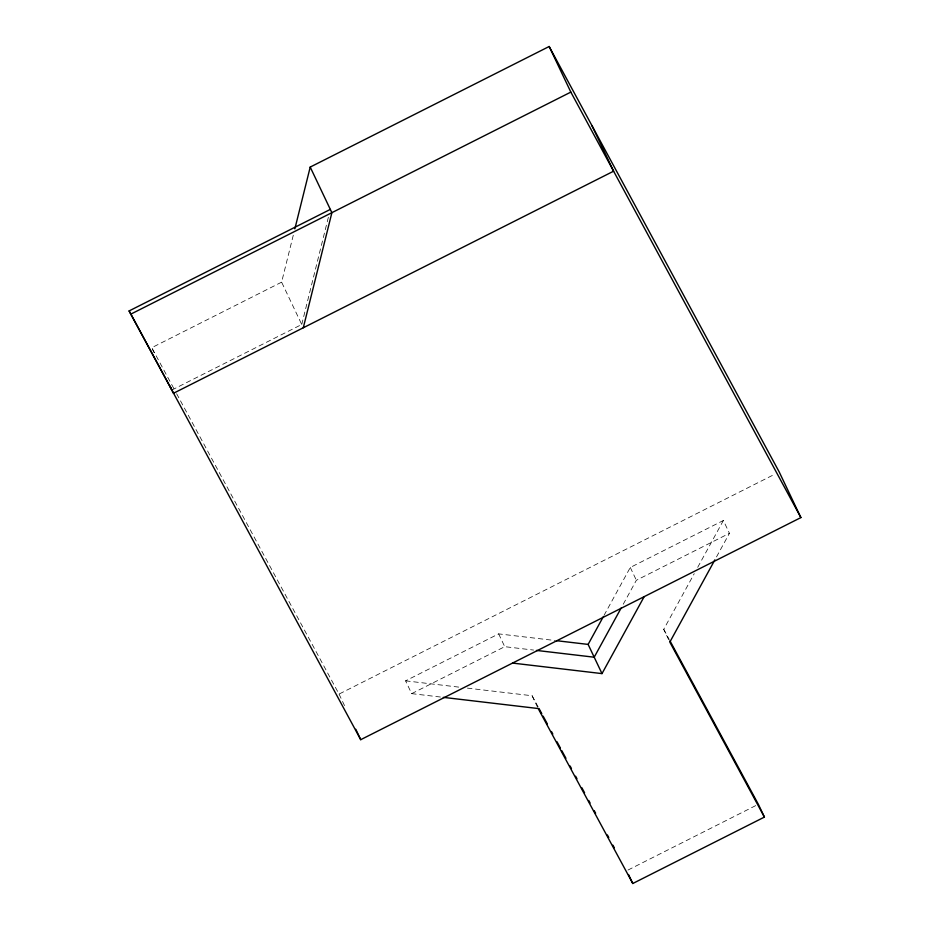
<?xml version="1.0" encoding="UTF-8"?>
<svg xmlns="http://www.w3.org/2000/svg" width="930" height="930" viewBox="0 0 930 930"><rect width="100%" height="100%" fill="white"/><g stroke="black" fill="none" stroke-linecap="round" stroke-linejoin="round"><path stroke-width="0.7" stroke-dasharray="4.65 3.49" d="M171.864 390.019L301.739 324.489L281.616 282.162L293.473 234.441M301.739 324.489L328.581 216.411M604.023 615.393L630.284 567.463L723.366 520.498L729.446 533.297L715.577 558.605M623.24 604.221L636.364 580.262L729.446 533.297M668.6 639.561L663.729 629.319L694.245 573.647M697.709 567.312L723.366 520.498M281.616 282.162L151.753 347.692L173.864 388.589M176.63 393.704L339.043 694.082L774.039 474.591M440.413 697.023L411.665 693.64L405.585 680.841L498.654 633.876L554.931 640.503M411.665 693.64L504.734 646.676L533.599 650.07M627.994 870.05L755.753 805.589M405.585 680.841L460.211 687.282M467.406 688.119L532.1 695.745L538.319 707.23M663.729 629.319L669.263 639.538M630.284 567.463L636.364 580.262M532.1 695.745L537.575 707.253M498.654 633.876L504.734 646.676M339.043 694.082L345.855 708.416M152.357 348.971L154.194 352.819"/><path stroke-width="1.4" d="M294.868 228.827L310.213 167.075L549.165 46.5L779.212 471.975L800.893 517.58L360.724 739.687L129.107 310.934L330.324 209.401M303.296 327.767L331.882 212.679L310.213 167.075M512.535 663.078L602.001 673.611L588.12 644.409L603.326 616.66M621.159 608.011L594.2 657.208L536.482 650.419M602.001 673.611L644.165 596.665M714.879 559.86L669.821 642.119L764.413 817.086L632.784 883.5L538.179 708.532L443.296 697.361M130.665 314.212L570.834 92.105L800.893 517.58M556.373 640.677L588.12 644.409M669.949 640.817L758.334 804.287L764.413 817.086M539.005 708.509L541.772 713.624M543.155 716.17L547.293 723.842M551.444 731.503L552.815 734.049M556.965 741.721L560.418 748.104M561.801 750.661L565.94 758.322M570.078 765.983L571.462 768.54M575.612 776.201L576.984 778.747M581.82 787.687L584.586 792.802M588.725 800.463L590.108 803.02M594.247 810.681L595.63 813.239M607.371 834.942L608.755 837.5M612.893 845.161L614.277 847.718M129.107 310.934L171.864 390.019M591.922 125.585L613.602 171.19L173.433 393.297L170.039 386.171M549.165 46.5L570.834 92.105M628.529 874.549L632.784 883.5M355.772 729.26L360.724 739.687"/></g></svg>
